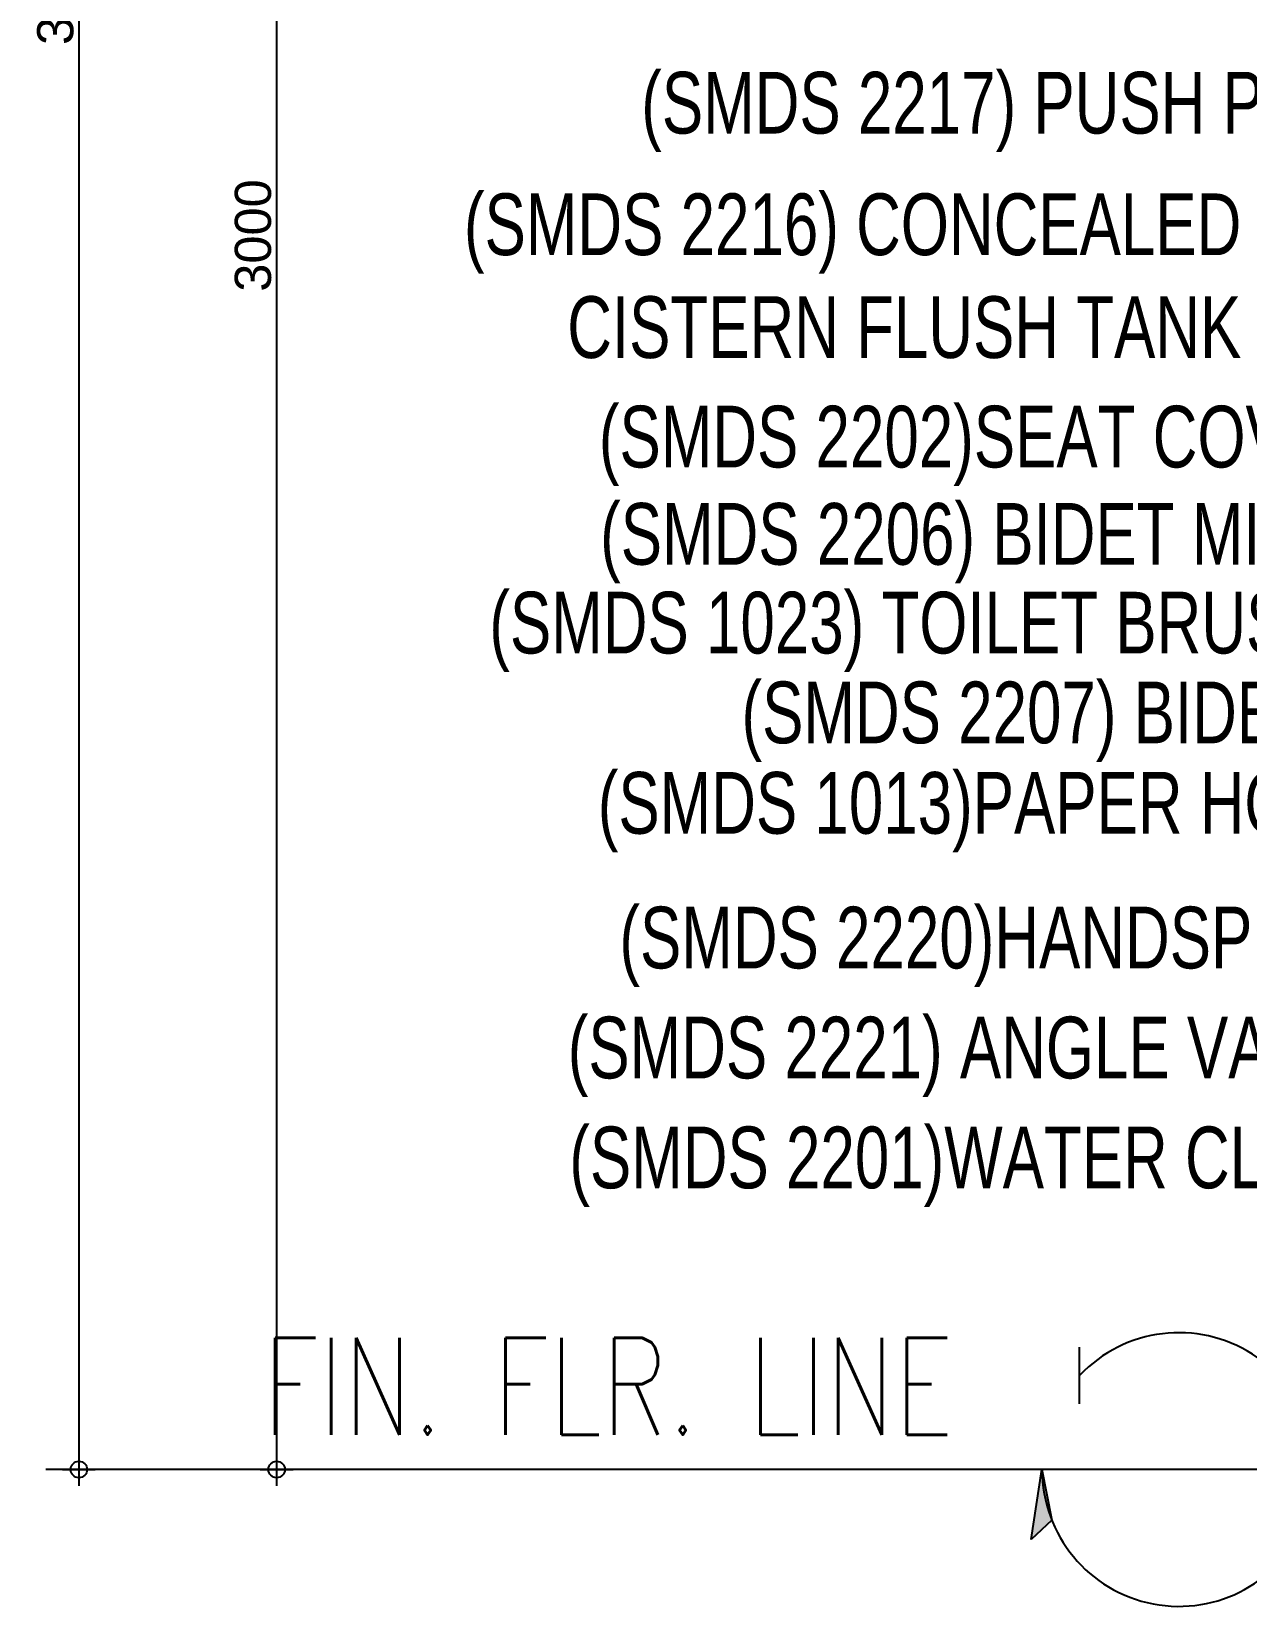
# Model space of a CAD drawing. Header units: inches. Extents: x 258415 to 640093, y 441672 to 945769.
# Drawn here: x 315837 to 317313, y 459545 to 461472 of the extents above; entities that cross this region are included whole.
import ezdxf

# ---------------------------------------------------------------- set-up
doc = ezdxf.new("R2010")
doc.units = ezdxf.units.IN
doc.header["$MEASUREMENT"] = 0
for name, color, linetype in [('A-DIMESNION-1', 7, 'Continuous'), ('CQ centerline', 8, 'Continuous'), ('CQ elevation arrow label', 1, 'Continuous'), ('CQ text label', 3, 'Continuous'), ('Layer1', 1, 'Continuous')]:
    doc.layers.add(name, color=color, linetype=linetype)
doc.styles.add('DIM 50', font='romans.shx', dxfattribs={"width": 0.75, "height": 100})
doc.styles.add('grid_250', font='romans.shx', dxfattribs={"width": 0.75, "height": 0.75})
doc.styles.get("Standard").update_dxf_attribs({"font": 'arial.ttf'})
doc.dimstyles.new('CQ Anno', dxfattribs={"dimscale": 40, "dimtxt": 2.2, "dimasz": 0.75, "dimexe": 1, "dimexo": 0.5, "dimgap": 0.5, "dimtad": 1, "dimrnd": 1, "dimdsep": 46, "dimtxsty": 'Standard', "dimblk": 'x-04-bw-gf-dim-50$0$DIM12', "dimcen": 0.0025, "dimdle": 0.5, "dimclrd": 8, "dimclre": 8, "dimclrt": 2, "dimazin": 2, "dimtfac": 1, "dimtix": 1, "dimtmove": 1, "dimatfit": 0, "dimfxl": 50, "dimtolj": 1, "dimtzin": 0, "dimlwd": -1, "dimarcsym": 1})

# ---------------------------------------------------------------- blocks, each defined once
blk = doc.blocks.new('ARROW LEVEL')
at = {"layer": 'Layer1'}
blk.add_hatch(color=256, dxfattribs=at).paths.add_polyline_path([(412574, 433440), (412587.3, 433525.1), (412599.2, 433463.4)])
at = {"layer": 'CQ centerline'}
blk.add_line((412633, 433605.1, 0), (412633, 433674, 0), dxfattribs=at)
blk.add_arc((412753.7, 433525.1, 0), 166.3, 180, 136.51, dxfattribs=at)
at = {"layer": 'Layer1', "elevation": 0}
blk.add_lwpolyline([(412574, 433440), (412587.3, 433525.1), (412599.2, 433463.4)], close=True, dxfattribs=at)
blk = doc.blocks.new('x-04-bw-gf-dim-50$0$DIM12')
blk.add_line((0, -1), (0, 1))
at = {"color": 8}
blk.add_line((-1, 0), (1, 0), dxfattribs=at)
blk.add_circle((0, 0), 0.5)
blk = doc.blocks.new('*D364')
at = {"layer": 'A-DIMESNION-1', "color": 8, "lineweight": -2, "ltscale": 0.05, "transparency": 16777216}
for p, q in [((318149.8, 463323.8), (315854.2, 463323.8)), ((317843.3, 459723.9), (315854.2, 459723.9))]:
    blk.add_line(p, q, dxfattribs=at)
at = {"layer": 'A-DIMESNION-1', "color": 8, "ltscale": 0.05, "transparency": 16777216}
blk.add_line((315894.2, 463303.8), (315894.2, 459743.9), dxfattribs=at)
at = {"layer": 'Defpoints', "color": 0, "linetype": 'Continuous', "ltscale": 0.05, "transparency": 16777216}
for p in [(318169.8, 463323.8, 0), (315894.2, 459723.9), (317863.3, 459723.9, 0)]:
    blk.add_point(p, dxfattribs=at)
at = {"layer": 'A-DIMESNION-1', "color": 8, "linetype": 'Continuous', "ltscale": 0.05, "transparency": 16777216, "xscale": 20, "yscale": 20, "zscale": 20}
for p, rotation in [((315894.2, 463323.8), 90), ((315894.2, 459723.9), 270)]:
    blk.add_blockref('x-04-bw-gf-dim-50$0$DIM12', p, dxfattribs=dict(at, rotation=rotation))
at = {"layer": 'A-DIMESNION-1', "color": 2, "linetype": 'Continuous', "ltscale": 0.05, "transparency": 16777216, "insert": (315865.8, 461523.8), "char_height": 44, "attachment_point": 5, "rotation": 90}
blk.add_mtext('\\A1;3600', dxfattribs=at)
blk = doc.blocks.new('*D365')
at = {"layer": 'A-DIMESNION-1', "color": 8, "lineweight": -2, "ltscale": 0.05, "transparency": 16777216}
for p, q in [((318249.8, 462723.9), (316094.5, 462723.9)), ((317843.3, 459723.9), (316094.5, 459723.9))]:
    blk.add_line(p, q, dxfattribs=at)
at = {"layer": 'A-DIMESNION-1', "color": 8, "ltscale": 0.05, "transparency": 16777216}
blk.add_line((316134.5, 462703.9), (316134.5, 459743.9), dxfattribs=at)
at = {"layer": 'Defpoints', "color": 0, "linetype": 'Continuous', "ltscale": 0.05, "transparency": 16777216}
for p in [(318269.8, 462723.9, 0), (316134.5, 459723.9), (317863.3, 459723.9, 0)]:
    blk.add_point(p, dxfattribs=at)
at = {"layer": 'A-DIMESNION-1', "color": 8, "linetype": 'Continuous', "ltscale": 0.05, "transparency": 16777216, "xscale": 20, "yscale": 20, "zscale": 20}
for p, rotation in [((316134.5, 462723.9), 90), ((316134.5, 459723.9), 270)]:
    blk.add_blockref('x-04-bw-gf-dim-50$0$DIM12', p, dxfattribs=dict(at, rotation=rotation))
at = {"layer": 'A-DIMESNION-1', "color": 2, "linetype": 'Continuous', "ltscale": 0.05, "transparency": 16777216, "insert": (316106, 461223.9), "char_height": 44, "attachment_point": 5, "rotation": 90}
blk.add_mtext('\\A1;3000', dxfattribs=at)

msp = doc.modelspace()

# ---------------------------------------------------------------- block references
at = {"layer": 'CQ elevation arrow label'}
msp.add_blockref('ARROW LEVEL', (-95522.733, 26198.771, 0), dxfattribs=at)

# ---------------------------------------------------------------- texts
at = {"layer": 'CQ text label', "style": 'grid_250', "width": 0.75}
msp.add_text('FIN. FLR. LINE', height=117.6, rotation=0, dxfattribs=at).set_placement((316117.701, 459766.225, 0))
at = {"layer": 'CQ text label', "color": 3, "ltscale": 500, "char_height": 75, "width": 1867.39225, "style": 'DIM 50'}
for s, insert, attachment_point in [('{\\fCityBlueprint|b0|i0|c2|p2;(SMDS 2217) PUSH PLATE}', (316577.617, 461422.825, 0), 1), ('\\pi871;{\\fCityBlueprint|b0|i0|c2|p2;(SMDS 2216) CONCEALED CISTERN FLUSH TANK}', (317306.831, 461275.037, 0), 3), ('{\\fCityBlueprint|b0|i0|c2|p2;(SMDS 2202)SEAT COVER}', (316526.109, 461016.95, 0), 1), ('{\\fCityBlueprint|b0|i0|c2|p2;(SMDS 2206) BIDET MIXER}', (316527.656, 460898.722), 1), ('{\\fCityBlueprint|b0|i0|c2|p2;(SMDS 1023) TOILET BRUSH SET}', (316392.991, 460790.821, 0), 1), ('{\\fCityBlueprint|b0|i0|c2|p2;(SMDS 2207) BIDET}', (316699.453, 460681.66), 1), ('{\\fCityBlueprint|b0|i0|c2|p2;(SMDS 1013)PAPER HOLDER}', (316524.783, 460571.764), 1), ('{\\fCityBlueprint|b0|i0|c2|p2;(SMDS 2220)HANDSPRAY}', (316551.057, 460408.023), 1), ('{\\fCityBlueprint|b0|i0|c2|p2;(SMDS 2221) ANGLE VALVE}', (316488.3, 460274.325), 1), ('{\\fCityBlueprint|b0|i0|c2|p2;(SMDS 2201)WATER CLOSET}', (316490.219, 460140.719), 1)]:
    msp.add_mtext(s, dxfattribs=dict(at, insert=insert, attachment_point=attachment_point))

# ---------------------------------------------------------------- dimensions: what is measured, and where the dimension line sits
at = {"layer": 'A-DIMESNION-1', "color": 64, "linetype": 'Continuous', "ltscale": 0.05}
for base, p1, picture, middle in [((315894.243, 459723.855, 0), (318169.797, 463323.832, 0), '*D364', (315865.762, 461523.844, 0)), ((316134.5, 459723.855, 0), (318269.795, 462723.855, 0), '*D365', (316106.02, 461223.855, 0))]:
    dim = msp.add_linear_dim(base=base, p1=p1, p2=(317863.294, 459723.855, -0.001), angle=90, dimstyle='CQ Anno', override={"dimscale": 0, "dimasz": 1, "dimexe": 2, "dimexo": 1, "dimgap": 0.3, "dimcen": 0.005}, dxfattribs=at)
    dim.commit()
    dim.dimension.update_dxf_attribs({"geometry": picture, "text_midpoint": middle})

doc.saveas('drawing.dxf')
